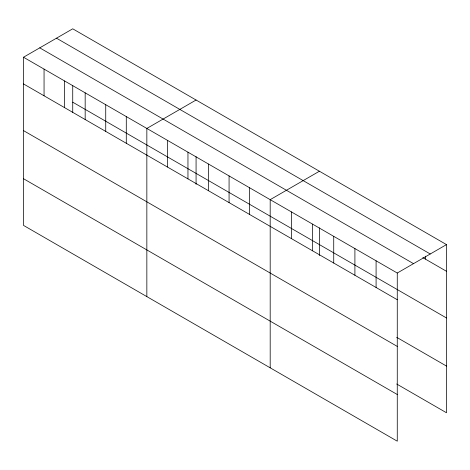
<?xml version="1.0" encoding="UTF-8"?>
<svg xmlns="http://www.w3.org/2000/svg" width="470" height="470" viewBox="0 0 470 470"><rect width="100%" height="100%" fill="white"/><g stroke="black" fill="none" stroke-linecap="round" stroke-linejoin="round"><path stroke-width="0.7" d="M23.5 57.234L397.268 273.029L397.268 441.189L23.5 225.394L23.5 57.234L72.733 28.811L446.5 244.606L446.5 412.766L396.662 383.996M196.072 100.022L146.846 128.445L146.846 296.605M319.418 171.233L270.191 199.656L270.191 367.822M397.268 273.029L446.5 244.606M56.482 38.188L430.256 253.982M422.83 257.63L446.5 271.296M39.744 47.852L413.518 263.647M72.733 102.19L446.5 317.984M23.5 83.924L397.268 299.719M396.662 337.307L446.5 366.083M23.5 130.613L397.268 346.408M23.5 178.712L397.268 394.506M425.321 256.185L425.321 259.07M376.088 260.797L376.088 287.493M354.909 248.571L354.909 275.261M333.729 236.339L333.729 263.036M319.418 227.833L319.418 255.545M312.55 224.114L312.55 250.81M291.371 211.888L291.371 238.578M249.629 187.788L249.629 214.479M229.072 175.921L229.072 202.611M208.516 164.054L208.516 190.744M196.072 156.622L196.072 184.334M187.959 152.18L187.959 178.876M167.402 140.313L167.402 167.009M126.289 116.578L126.289 143.268M105.732 104.71L105.732 131.4M85.17 92.837L85.17 119.533M72.733 85.411L72.733 112.389M64.613 80.969L64.613 107.665M44.057 69.102L44.057 95.792"/></g></svg>
